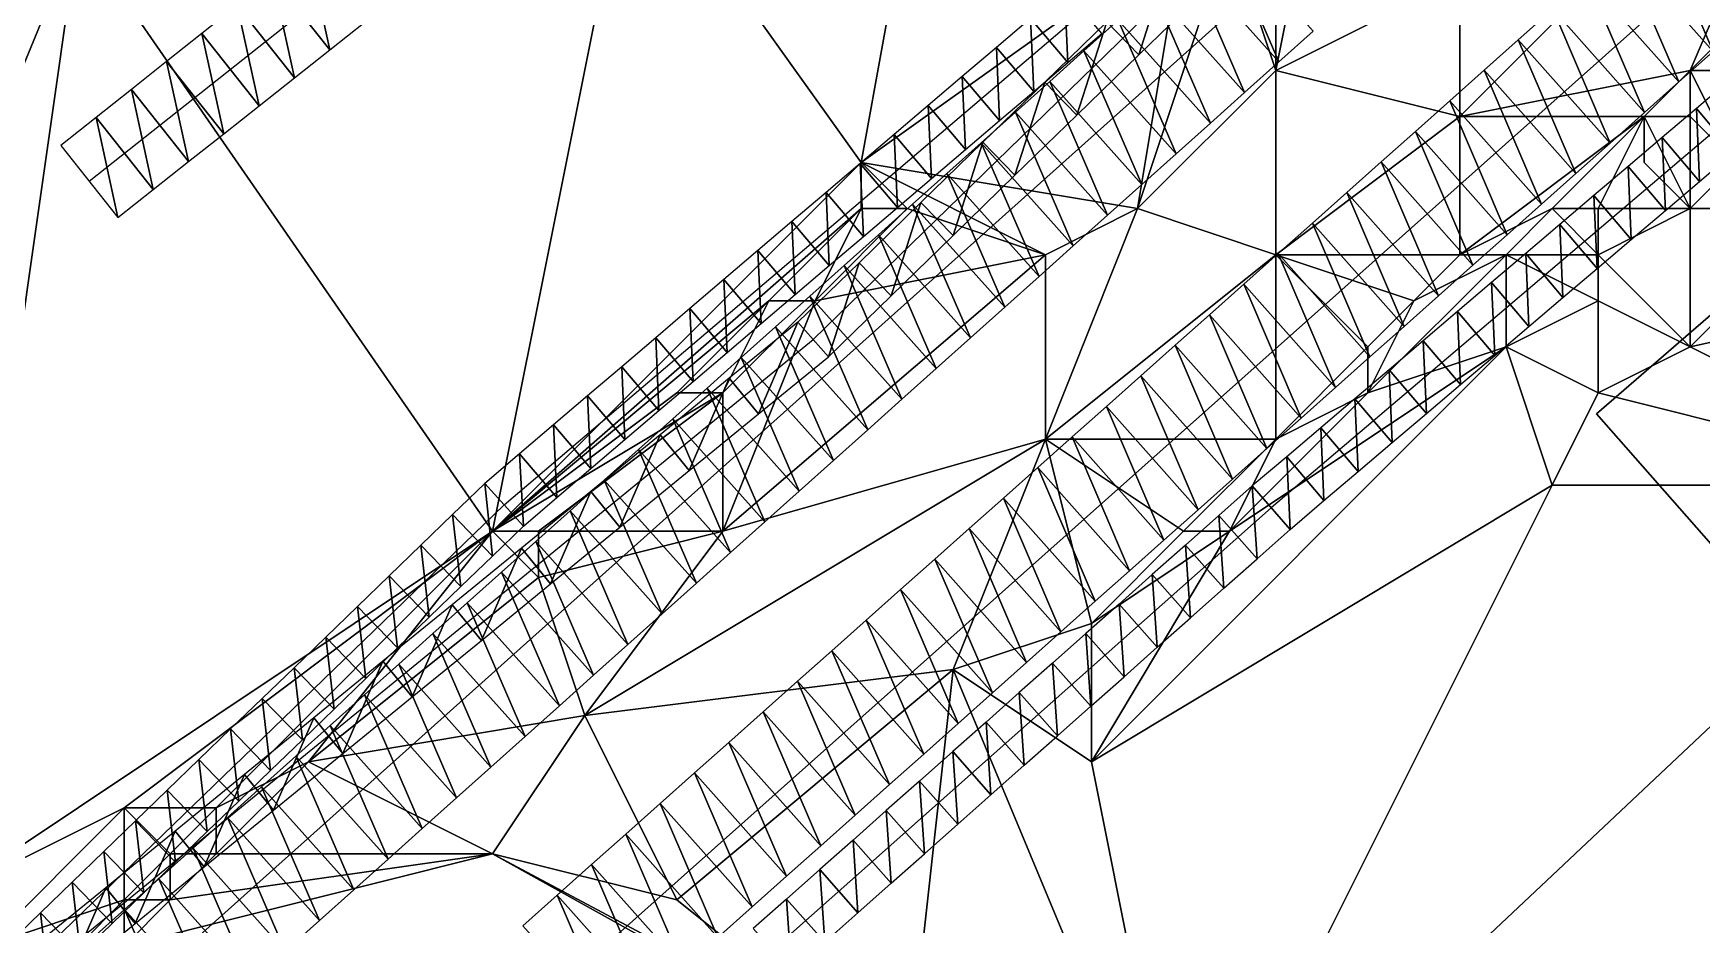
# Model space of a CAD drawing. Header units: metres. Extents: x -1103 to 901, y -902 to 905.
# Drawn here: x -989.9 to -917.5, y 708.9 to 747.6 of the extents above; entities that cross this region are included whole.
import ezdxf

# ---------------------------------------------------------------- set-up
doc = ezdxf.new("R2010")
doc.units = ezdxf.units.M
for name, color, linetype in [('OSM_BUILDING_FOOTPRINTS', 7, 'CONTINUOUS'), ('OSM_BUILDING_ROOFS', 1, 'CONTINUOUS'), ('OSM_BUILDING_WALLS', 8, 'CONTINUOUS'), ('OSM_PATH_AXES', 30, 'CONTINUOUS'), ('OSM_PATH_SURFACE', 30, 'CONTINUOUS'), ('OSM_ROAD_AXES', 2, 'CONTINUOUS'), ('OSM_ROAD_SURFACE', 9, 'CONTINUOUS'), ('OSM_TERRAIN', 3, 'CONTINUOUS'), ('OSM_WATER_SURFACE', 5, 'CONTINUOUS'), ('OSM_WATERWAYS', 5, 'CONTINUOUS')]:
    doc.layers.add(name, color=color, linetype=linetype)

msp = doc.modelspace()

# ---------------------------------------------------------------- linework, layer by layer
at = {"layer": 'OSM_BUILDING_FOOTPRINTS'}
msp.add_polyline3d([(-916.454, 724.71, 11.75), (-922.07, 731.091, 11.75), (-922.07, 731.091, 11.75), (-863.231, 782.03, 11.75)], dxfattribs=at)
at = {"layer": 'OSM_BUILDING_ROOFS'}
msp.add_3dface([(-863.231, 782.03, 20.15), (-922.07, 731.091, 20.15), (-916.454, 724.71, 20.15)], dxfattribs=at)
at = {"layer": 'OSM_BUILDING_WALLS'}
for points in [[(-863.231, 782.03, 11.75), (-922.07, 731.091, 11.75), (-922.07, 731.091, 20.15)], [(-863.231, 782.03, 11.75), (-922.07, 731.091, 20.15), (-863.231, 782.03, 20.15)], [(-922.07, 731.091, 11.75), (-916.454, 724.71, 11.75), (-916.454, 724.71, 20.15)], [(-922.07, 731.091, 11.75), (-916.454, 724.71, 20.15), (-922.07, 731.091, 20.15)]]:
    msp.add_3dface(points, dxfattribs=at)
at = {"layer": 'OSM_PATH_AXES'}
for points in [[(-1100, 614.436, 14.432), (-1087.268, 623.605, 14.308), (-1078.06, 633.139, 14.564), (-1067.957, 642.251, 14.862), (-1048.149, 660.012, 15.181), (-1040.809, 665.819, 15.149), (-1016.955, 682.474, 14.848), (-1002.165, 695.623, 14.017), (-995.633, 701.905, 13.614), (-969.502, 727.153, 13.249), (-939.922, 752.335, 10.603), (-928.647, 761.138, 10.91), (-915.759, 773.535, 11.003), (-914.134, 779.286, 10.928), (-896.636, 795.267, 11.317), (-876.474, 815.804, 12.38), (-862.911, 828.544, 13.579), (-847.425, 841.428, 15.193), (-839.455, 849.269, 16.005), (-824.367, 862.639, 16.441), (-797.882, 885.355, 14.191), (-795.682, 887.235, 13.984), (-783.048, 898.272, 13.138), (-780.912, 900, 13.035)], [(-743.723, 900, 12.989), (-770.169, 875.767, 14), (-799.959, 848.816, 15.237), (-811.135, 840.223, 15.725), (-815.313, 832.913, 15.655), (-819.458, 824.22, 15.058), (-825.228, 819.797, 14.907), (-831.396, 812.951, 14.445), (-845.766, 805.74, 13.499), (-848.54, 803.506, 13.339), (-863.043, 791.817, 13.148), (-891.727, 764.799, 12.959), (-936.196, 727.021, 12.645), (-966.517, 700.147, 13.969), (-1004.088, 667.677, 15.854), (-1037.669, 636.678, 14.518), (-1061.015, 615.323, 13.861), (-1079.253, 598.535, 13.844), (-1081.375, 596.964, 13.862), (-1100, 583.18, 13.331)]]:
    msp.add_polyline3d(points, dxfattribs=at)
at = {"layer": 'OSM_PATH_SURFACE'}
for points in [[(-945.028, 746.347, 11.177), (-945.169, 749.509, 11.096), (-946.648, 748.25, 11.222)], [(-945.028, 746.347, 11.177), (-943.549, 747.606, 11.044), (-945.169, 749.509, 11.096)], [(-946.507, 745.088, 11.31), (-946.648, 748.25, 11.222), (-948.127, 746.991, 11.348)], [(-946.507, 745.088, 11.31), (-945.028, 746.347, 11.177), (-946.648, 748.25, 11.222)], [(-947.986, 743.829, 11.443), (-948.127, 746.991, 11.348), (-949.606, 745.732, 11.474)], [(-947.986, 743.829, 11.443), (-946.507, 745.088, 11.31), (-948.127, 746.991, 11.348)], [(-949.465, 742.569, 11.576), (-949.606, 745.732, 11.474), (-951.085, 744.473, 11.6)], [(-949.465, 742.569, 11.576), (-947.986, 743.829, 11.443), (-949.606, 745.732, 11.474)], [(-916.254, 745.603, 12.596), (-917.736, 744.344, 12.446), (-916.117, 742.439, 12.612)], [(-950.944, 741.31, 11.696), (-951.085, 744.473, 11.6), (-952.564, 743.214, 11.725)], [(-950.944, 741.31, 11.696), (-949.465, 742.569, 11.576), (-951.085, 744.473, 11.6)], [(-917.736, 744.344, 12.446), (-919.218, 743.085, 12.212), (-917.6, 741.18, 12.624)], [(-917.736, 744.344, 12.446), (-917.6, 741.18, 12.624), (-916.117, 742.439, 12.612)], [(-952.423, 740.051, 11.627), (-952.564, 743.214, 11.725), (-954.043, 741.955, 11.852)], [(-952.423, 740.051, 11.627), (-950.944, 741.31, 11.696), (-952.564, 743.214, 11.725)], [(-919.218, 743.085, 12.212), (-920.7, 741.826, 12.279), (-919.082, 739.92, 12.595)], [(-919.218, 743.085, 12.212), (-919.082, 739.92, 12.595), (-917.6, 741.18, 12.624)], [(-953.902, 738.792, 11.814), (-954.043, 741.955, 11.852), (-955.522, 740.696, 11.994)], [(-953.902, 738.792, 11.814), (-952.423, 740.051, 11.627), (-954.043, 741.955, 11.852)], [(-920.7, 741.826, 12.279), (-922.183, 740.566, 12.321), (-920.564, 738.661, 12.579)], [(-920.7, 741.826, 12.279), (-920.564, 738.661, 12.579), (-919.082, 739.92, 12.595)], [(-955.381, 737.533, 11.995), (-955.522, 740.696, 11.994), (-957.001, 739.437, 12.136)], [(-955.381, 737.533, 11.995), (-953.902, 738.792, 11.814), (-955.522, 740.696, 11.994)], [(-922.183, 740.566, 12.321), (-923.665, 739.307, 12.153), (-922.046, 737.402, 12.578)], [(-922.183, 740.566, 12.321), (-922.046, 737.402, 12.578), (-920.564, 738.661, 12.579)], [(-956.86, 736.274, 12.219), (-957.001, 739.437, 12.136), (-958.48, 738.178, 12.278)], [(-956.86, 736.274, 12.219), (-955.381, 737.533, 11.995), (-957.001, 739.437, 12.136)], [(-923.665, 739.307, 12.153), (-925.147, 738.048, 12.503), (-923.529, 736.143, 12.621)], [(-923.665, 739.307, 12.153), (-923.529, 736.143, 12.621), (-922.046, 737.402, 12.578)], [(-958.339, 735.015, 12.424), (-958.48, 738.178, 12.278), (-959.959, 736.919, 12.421)], [(-958.339, 735.015, 12.424), (-956.86, 736.274, 12.219), (-958.48, 738.178, 12.278)], [(-925.147, 738.048, 12.503), (-926.63, 736.789, 12.54), (-925.011, 734.883, 12.599)], [(-925.147, 738.048, 12.503), (-925.011, 734.883, 12.599), (-923.529, 736.143, 12.621)], [(-959.818, 733.756, 12.582), (-959.959, 736.919, 12.421), (-961.438, 735.659, 12.563)], [(-959.818, 733.756, 12.582), (-958.339, 735.015, 12.424), (-959.959, 736.919, 12.421)], [(-926.63, 736.789, 12.54), (-928.112, 735.529, 12.577), (-926.493, 733.624, 12.593)], [(-926.63, 736.789, 12.54), (-926.493, 733.624, 12.593), (-925.011, 734.883, 12.599)], [(-961.297, 732.497, 12.73), (-961.438, 735.659, 12.563), (-962.917, 734.4, 12.705)], [(-961.297, 732.497, 12.73), (-959.818, 733.756, 12.582), (-961.438, 735.659, 12.563)], [(-928.112, 735.529, 12.577), (-929.594, 734.27, 12.615), (-927.976, 732.365, 12.616)], [(-928.112, 735.529, 12.577), (-927.976, 732.365, 12.616), (-926.493, 733.624, 12.593)], [(-962.776, 731.238, 12.827), (-962.917, 734.4, 12.705), (-964.396, 733.141, 12.847)], [(-962.776, 731.238, 12.827), (-961.297, 732.497, 12.73), (-962.917, 734.4, 12.705)], [(-929.594, 734.27, 12.615), (-931.077, 733.011, 12.628), (-929.458, 731.105, 12.639)], [(-929.594, 734.27, 12.615), (-929.458, 731.105, 12.639), (-927.976, 732.365, 12.616)], [(-964.255, 729.979, 12.891), (-964.396, 733.141, 12.847), (-965.875, 731.882, 12.989)], [(-964.255, 729.979, 12.891), (-962.776, 731.238, 12.827), (-964.396, 733.141, 12.847)], [(-931.077, 733.011, 12.628), (-932.559, 731.751, 12.618), (-930.94, 729.846, 12.662)], [(-931.077, 733.011, 12.628), (-930.94, 729.846, 12.662), (-929.458, 731.105, 12.639)], [(-965.734, 728.719, 12.955), (-965.875, 731.882, 12.989), (-967.354, 730.623, 13.131)], [(-965.734, 728.719, 12.955), (-964.255, 729.979, 12.891), (-965.875, 731.882, 12.989)], [(-932.559, 731.751, 12.618), (-934.041, 730.492, 12.587), (-932.423, 728.587, 12.685)], [(-932.559, 731.751, 12.618), (-932.423, 728.587, 12.685), (-930.94, 729.846, 12.662)], [(-967.213, 727.46, 13.048), (-967.354, 730.623, 13.131), (-968.833, 729.364, 13.274)], [(-967.213, 727.46, 13.048), (-965.734, 728.719, 12.955), (-967.354, 730.623, 13.131)], [(-934.041, 730.492, 12.587), (-935.523, 729.233, 12.555), (-933.905, 727.328, 12.707)], [(-934.041, 730.492, 12.587), (-933.905, 727.328, 12.707), (-932.423, 728.587, 12.685)], [(-968.662, 726.227, 13.161), (-968.833, 729.364, 13.274), (-970.341, 728.079, 13.379)], [(-968.662, 726.227, 13.161), (-967.213, 727.46, 13.048), (-968.833, 729.364, 13.274)], [(-935.523, 729.233, 12.555), (-937.016, 727.965, 12.523), (-935.377, 726.077, 12.73)], [(-935.523, 729.233, 12.555), (-935.377, 726.077, 12.73), (-933.905, 727.328, 12.707)], [(-970.009, 724.925, 13.383), (-970.341, 728.079, 13.379), (-971.746, 726.723, 13.436)], [(-970.009, 724.925, 13.383), (-968.662, 726.227, 13.161), (-970.341, 728.079, 13.379)], [(-937.016, 727.965, 12.523), (-938.469, 726.677, 12.525), (-936.811, 724.806, 12.753)], [(-937.016, 727.965, 12.523), (-936.811, 724.806, 12.753), (-935.377, 726.077, 12.73)], [(-971.384, 723.596, 13.469), (-971.746, 726.723, 13.436), (-973.121, 725.394, 13.478)], [(-971.384, 723.596, 13.469), (-970.009, 724.925, 13.383), (-971.746, 726.723, 13.436)], [(-938.469, 726.677, 12.525), (-939.913, 725.397, 12.566), (-938.255, 723.526, 12.776)], [(-938.469, 726.677, 12.525), (-938.255, 723.526, 12.776), (-936.811, 724.806, 12.753)], [(-972.759, 722.268, 13.554), (-973.121, 725.394, 13.478), (-974.496, 724.065, 13.519)], [(-972.759, 722.268, 13.554), (-971.384, 723.596, 13.469), (-973.121, 725.394, 13.478)], [(-939.913, 725.397, 12.566), (-941.357, 724.117, 12.651), (-939.699, 722.246, 12.798)], [(-939.913, 725.397, 12.566), (-939.699, 722.246, 12.798), (-938.255, 723.526, 12.776)], [(-974.134, 720.939, 13.618), (-974.496, 724.065, 13.519), (-975.872, 722.737, 13.561)], [(-974.134, 720.939, 13.618), (-972.759, 722.268, 13.554), (-974.496, 724.065, 13.519)], [(-941.357, 724.117, 12.651), (-942.801, 722.838, 12.736), (-941.143, 720.967, 12.818)], [(-941.357, 724.117, 12.651), (-941.143, 720.967, 12.818), (-939.699, 722.246, 12.798)], [(-975.51, 719.61, 13.621), (-975.872, 722.737, 13.561), (-977.247, 721.408, 13.603)], [(-975.51, 719.61, 13.621), (-974.134, 720.939, 13.618), (-975.872, 722.737, 13.561)], [(-942.801, 722.838, 12.736), (-944.245, 721.558, 12.75), (-942.586, 719.687, 12.826)], [(-942.801, 722.838, 12.736), (-942.586, 719.687, 12.826), (-941.143, 720.967, 12.818)], [(-944.245, 721.558, 12.75), (-945.689, 720.278, 12.735), (-944.03, 718.407, 12.833)], [(-944.245, 721.558, 12.75), (-944.03, 718.407, 12.833), (-942.586, 719.687, 12.826)], [(-976.885, 718.281, 13.623), (-977.247, 721.408, 13.603), (-978.622, 720.079, 13.609)], [(-976.885, 718.281, 13.623), (-975.51, 719.61, 13.621), (-977.247, 721.408, 13.603)], [(-978.26, 716.952, 13.626), (-978.622, 720.079, 13.609), (-979.998, 718.75, 13.568)], [(-978.26, 716.952, 13.626), (-976.885, 718.281, 13.623), (-978.622, 720.079, 13.609)], [(-945.689, 720.278, 12.735), (-947.132, 718.998, 12.72), (-945.474, 717.128, 12.819)], [(-945.689, 720.278, 12.735), (-945.474, 717.128, 12.819), (-944.03, 718.407, 12.833)], [(-979.636, 715.623, 13.629), (-979.998, 718.75, 13.568), (-981.373, 717.421, 13.536)], [(-979.636, 715.623, 13.629), (-978.26, 716.952, 13.626), (-979.998, 718.75, 13.568)], [(-947.132, 718.998, 12.72), (-948.576, 717.719, 12.739), (-946.918, 715.848, 12.858)], [(-947.132, 718.998, 12.72), (-946.918, 715.848, 12.858), (-945.474, 717.128, 12.819)], [(-981.011, 714.294, 13.642), (-981.373, 717.421, 13.536), (-982.748, 716.092, 13.55)], [(-981.011, 714.294, 13.642), (-979.636, 715.623, 13.629), (-981.373, 717.421, 13.536)], [(-948.576, 717.719, 12.739), (-950.02, 716.439, 12.815), (-948.362, 714.568, 12.915)], [(-948.576, 717.719, 12.739), (-948.362, 714.568, 12.915), (-946.918, 715.848, 12.858)], [(-950.02, 716.439, 12.815), (-951.464, 715.159, 12.934), (-949.806, 713.288, 13.001)], [(-950.02, 716.439, 12.815), (-949.806, 713.288, 13.001), (-948.362, 714.568, 12.915)], [(-982.386, 712.966, 13.656), (-982.748, 716.092, 13.55), (-984.123, 714.764, 13.564)], [(-982.386, 712.966, 13.656), (-981.011, 714.294, 13.642), (-982.748, 716.092, 13.55)], [(-951.464, 715.159, 12.934), (-952.908, 713.88, 13.065), (-951.249, 712.009, 13.1)], [(-951.464, 715.159, 12.934), (-951.249, 712.009, 13.1), (-949.806, 713.288, 13.001)], [(-983.762, 711.637, 13.629), (-984.123, 714.764, 13.564), (-985.499, 713.435, 13.561)], [(-983.762, 711.637, 13.629), (-982.386, 712.966, 13.656), (-984.123, 714.764, 13.564)], [(-952.908, 713.88, 13.065), (-954.351, 712.6, 13.196), (-952.693, 710.729, 13.231)], [(-952.908, 713.88, 13.065), (-952.693, 710.729, 13.231), (-951.249, 712.009, 13.1)], [(-985.137, 710.308, 13.596), (-985.499, 713.435, 13.561), (-986.874, 712.106, 13.538)], [(-985.137, 710.308, 13.596), (-983.762, 711.637, 13.629), (-985.499, 713.435, 13.561)], [(-986.512, 708.979, 13.566), (-986.874, 712.106, 13.538), (-988.249, 710.777, 13.518)], [(-986.512, 708.979, 13.566), (-985.137, 710.308, 13.596), (-986.874, 712.106, 13.538)], [(-954.351, 712.6, 13.196), (-955.795, 711.32, 13.328), (-954.137, 709.449, 13.362)], [(-954.351, 712.6, 13.196), (-954.137, 709.449, 13.362), (-952.693, 710.729, 13.231)], [(-955.795, 711.32, 13.328), (-957.239, 710.04, 13.459), (-955.581, 708.17, 13.494)], [(-955.795, 711.32, 13.328), (-955.581, 708.17, 13.494), (-954.137, 709.449, 13.362)], [(-987.888, 707.65, 13.524), (-988.249, 710.777, 13.518), (-989.625, 709.448, 13.498)], [(-987.888, 707.65, 13.524), (-986.512, 708.979, 13.566), (-988.249, 710.777, 13.518)], [(-957.239, 710.04, 13.459), (-958.683, 708.761, 13.59), (-957.025, 706.89, 13.625)], [(-957.239, 710.04, 13.459), (-957.025, 706.89, 13.625), (-955.581, 708.17, 13.494)], [(-989.263, 706.321, 13.544), (-989.625, 709.448, 13.498), (-991, 708.119, 13.475)], [(-989.263, 706.321, 13.544), (-987.888, 707.65, 13.524), (-989.625, 709.448, 13.498)]]:
    msp.add_3dface(points, dxfattribs=at)
at = {"layer": 'OSM_ROAD_AXES'}
for points in [[(-1100, 603.586, 14.265), (-1036.045, 660.787, 15.769), (-925.961, 759.247, 11.192), (-846.872, 830.037, 13.274)], [(-838.526, 820.648, 14.021), (-1030.772, 649.639, 15.739), (-1086.018, 600.835, 14.046), (-1100, 588.483, 13.639)], [(-955.243, 791.539, 12.291), (-960.704, 782.647, 12.624), (-960.704, 775.581, 12.505), (-958.802, 769.918, 12.354), (-958.327, 765.683, 12.3), (-961.886, 761.912, 12.527), (-967.579, 756.968, 12.928), (-987.509, 741.176, 13.963)]]:
    msp.add_polyline3d(points, dxfattribs=at)
at = {"layer": 'OSM_ROAD_SURFACE'}
for points in [[(-919.505, 752.63, 12.155), (-920.995, 751.305, 12.082), (-917.007, 746.822, 12.098)], [(-919.505, 752.63, 12.155), (-917.007, 746.822, 12.098), (-915.517, 748.147, 12.225)], [(-935.862, 746.367, 10.977), (-938.374, 752.169, 10.861), (-939.862, 750.839, 10.749)], [(-935.862, 746.367, 10.977), (-934.374, 747.697, 11.009), (-938.374, 752.169, 10.861)], [(-978.019, 751.247, 13.602), (-979.553, 750.032, 13.682), (-977.068, 746.897, 13.578)], [(-978.019, 751.247, 13.602), (-977.068, 746.897, 13.578), (-975.535, 748.112, 13.499)], [(-920.995, 751.305, 12.082), (-922.485, 749.979, 12.009), (-918.497, 745.496, 11.975)], [(-920.995, 751.305, 12.082), (-918.497, 745.496, 11.975), (-917.007, 746.822, 12.098)], [(-937.35, 745.036, 11.03), (-939.862, 750.839, 10.749), (-941.35, 749.508, 10.815)], [(-937.35, 745.036, 11.03), (-935.862, 746.367, 10.977), (-939.862, 750.839, 10.749)], [(-979.553, 750.032, 13.682), (-981.086, 748.817, 13.762), (-978.601, 745.682, 13.658)], [(-979.553, 750.032, 13.682), (-978.601, 745.682, 13.658), (-977.068, 746.897, 13.578)], [(-922.485, 749.979, 12.009), (-923.975, 748.653, 11.936), (-919.988, 744.17, 11.925)], [(-922.485, 749.979, 12.009), (-919.988, 744.17, 11.925), (-918.497, 745.496, 11.975)], [(-938.837, 743.706, 11.094), (-941.35, 749.508, 10.815), (-942.837, 748.178, 10.952)], [(-938.837, 743.706, 11.094), (-937.35, 745.036, 11.03), (-941.35, 749.508, 10.815)], [(-981.086, 748.817, 13.762), (-982.619, 747.602, 13.841), (-980.134, 744.467, 13.738)], [(-981.086, 748.817, 13.762), (-980.134, 744.467, 13.738), (-978.601, 745.682, 13.658)], [(-923.975, 748.653, 11.936), (-925.466, 747.328, 11.863), (-921.478, 742.845, 11.923)], [(-923.975, 748.653, 11.936), (-921.478, 742.845, 11.923), (-919.988, 744.17, 11.925)], [(-982.619, 747.602, 13.841), (-984.152, 746.388, 13.92), (-981.667, 743.252, 13.817)], [(-982.619, 747.602, 13.841), (-981.667, 743.252, 13.817), (-980.134, 744.467, 13.738)], [(-940.325, 742.375, 11.158), (-942.837, 748.178, 10.952), (-944.325, 746.847, 11.088)], [(-940.325, 742.375, 11.158), (-938.837, 743.706, 11.094), (-942.837, 748.178, 10.952)], [(-941.813, 741.044, 11.192), (-944.325, 746.847, 11.088), (-945.813, 745.517, 11.224)], [(-941.813, 741.044, 11.192), (-940.325, 742.375, 11.158), (-944.325, 746.847, 11.088)], [(-925.466, 747.328, 11.863), (-926.956, 746.002, 11.79), (-922.968, 741.519, 11.926)], [(-925.466, 747.328, 11.863), (-922.968, 741.519, 11.926), (-921.478, 742.845, 11.923)], [(-984.152, 746.388, 13.92), (-985.685, 745.173, 13.968), (-983.201, 742.038, 13.869)], [(-984.152, 746.388, 13.92), (-983.201, 742.038, 13.869), (-981.667, 743.252, 13.817)], [(-943.3, 739.714, 11.291), (-945.813, 745.517, 11.224), (-947.3, 744.186, 11.36)], [(-943.3, 739.714, 11.291), (-941.813, 741.044, 11.192), (-945.813, 745.517, 11.224)], [(-926.956, 746.002, 11.79), (-928.446, 744.676, 11.75), (-924.458, 740.193, 11.928)], [(-926.956, 746.002, 11.79), (-924.458, 740.193, 11.928), (-922.968, 741.519, 11.926)], [(-985.685, 745.173, 13.968), (-987.218, 743.958, 14.016), (-984.734, 740.823, 13.916)], [(-985.685, 745.173, 13.968), (-984.734, 740.823, 13.916), (-983.201, 742.038, 13.869)], [(-928.446, 744.676, 11.75), (-929.937, 743.351, 11.814), (-925.949, 738.868, 12.018)], [(-928.446, 744.676, 11.75), (-925.949, 738.868, 12.018), (-924.458, 740.193, 11.928)], [(-987.218, 743.958, 14.016), (-988.751, 742.743, 14.063), (-986.267, 739.608, 13.964)], [(-987.218, 743.958, 14.016), (-986.267, 739.608, 13.964), (-984.734, 740.823, 13.916)], [(-944.788, 738.383, 11.352), (-947.3, 744.186, 11.36), (-948.788, 742.856, 11.497)], [(-944.788, 738.383, 11.352), (-943.3, 739.714, 11.291), (-947.3, 744.186, 11.36)], [(-929.937, 743.351, 11.814), (-931.427, 742.025, 11.893), (-927.439, 737.542, 12.23)], [(-929.937, 743.351, 11.814), (-927.439, 737.542, 12.23), (-925.949, 738.868, 12.018)], [(-946.275, 737.053, 11.469), (-948.788, 742.856, 11.497), (-950.275, 741.525, 11.633)], [(-946.275, 737.053, 11.469), (-944.788, 738.383, 11.352), (-948.788, 742.856, 11.497)], [(-931.427, 742.025, 11.893), (-932.917, 740.699, 11.972), (-928.929, 736.216, 12.224)], [(-931.427, 742.025, 11.893), (-928.929, 736.216, 12.224), (-927.439, 737.542, 12.23)], [(-947.763, 735.722, 11.604), (-950.275, 741.525, 11.633), (-951.763, 740.194, 11.545)], [(-947.763, 735.722, 11.604), (-946.275, 737.053, 11.469), (-950.275, 741.525, 11.633)], [(-932.917, 740.699, 11.972), (-934.407, 739.374, 12.051), (-930.42, 734.891, 12.217)], [(-932.917, 740.699, 11.972), (-930.42, 734.891, 12.217), (-928.929, 736.216, 12.224)], [(-949.251, 734.392, 11.74), (-951.763, 740.194, 11.545), (-953.251, 738.864, 11.626)], [(-949.251, 734.392, 11.74), (-947.763, 735.722, 11.604), (-951.763, 740.194, 11.545)], [(-950.738, 733.061, 11.875), (-953.251, 738.864, 11.626), (-954.738, 737.533, 11.789)], [(-950.738, 733.061, 11.875), (-949.251, 734.392, 11.74), (-953.251, 738.864, 11.626)], [(-934.407, 739.374, 12.051), (-935.898, 738.048, 12.126), (-931.91, 733.565, 12.255)], [(-934.407, 739.374, 12.051), (-931.91, 733.565, 12.255), (-930.42, 734.891, 12.217)], [(-952.226, 731.731, 12.01), (-954.738, 737.533, 11.789), (-956.226, 736.203, 11.971)], [(-952.226, 731.731, 12.01), (-950.738, 733.061, 11.875), (-954.738, 737.533, 11.789)], [(-935.898, 738.048, 12.126), (-937.388, 736.722, 12.155), (-933.4, 732.239, 12.265)], [(-935.898, 738.048, 12.126), (-933.4, 732.239, 12.265), (-931.91, 733.565, 12.255)], [(-937.388, 736.722, 12.155), (-938.878, 735.397, 12.183), (-934.89, 730.914, 12.273)], [(-937.388, 736.722, 12.155), (-934.89, 730.914, 12.273), (-933.4, 732.239, 12.265)], [(-953.714, 730.4, 12.145), (-956.226, 736.203, 11.971), (-957.713, 734.872, 12.162)], [(-953.714, 730.4, 12.145), (-952.226, 731.731, 12.01), (-956.226, 736.203, 11.971)], [(-938.878, 735.397, 12.183), (-940.369, 734.071, 12.21), (-936.381, 729.588, 12.276)], [(-938.878, 735.397, 12.183), (-936.381, 729.588, 12.276), (-934.89, 730.914, 12.273)], [(-955.201, 729.07, 12.28), (-957.713, 734.872, 12.162), (-959.201, 733.542, 12.349)], [(-955.201, 729.07, 12.28), (-953.714, 730.4, 12.145), (-957.713, 734.872, 12.162)], [(-940.369, 734.071, 12.21), (-941.859, 732.745, 12.238), (-937.871, 728.262, 12.303)], [(-940.369, 734.071, 12.21), (-937.871, 728.262, 12.303), (-936.381, 729.588, 12.276)], [(-956.689, 727.739, 12.416), (-959.201, 733.542, 12.349), (-960.689, 732.211, 12.488)], [(-956.689, 727.739, 12.416), (-955.201, 729.07, 12.28), (-959.201, 733.542, 12.349)], [(-941.859, 732.745, 12.238), (-943.349, 731.42, 12.266), (-939.361, 726.937, 12.336)], [(-941.859, 732.745, 12.238), (-939.361, 726.937, 12.336), (-937.871, 728.262, 12.303)], [(-958.176, 726.408, 12.551), (-960.689, 732.211, 12.488), (-962.176, 730.881, 12.551)], [(-958.176, 726.408, 12.551), (-956.689, 727.739, 12.416), (-960.689, 732.211, 12.488)], [(-959.664, 725.078, 12.687), (-962.176, 730.881, 12.551), (-963.664, 729.55, 12.633)], [(-959.664, 725.078, 12.687), (-958.176, 726.408, 12.551), (-962.176, 730.881, 12.551)], [(-943.349, 731.42, 12.266), (-944.839, 730.094, 12.293), (-940.852, 725.611, 12.407)], [(-943.349, 731.42, 12.266), (-940.852, 725.611, 12.407), (-939.361, 726.937, 12.336)], [(-961.152, 723.747, 12.824), (-963.664, 729.55, 12.633), (-965.152, 728.22, 12.74)], [(-961.152, 723.747, 12.824), (-959.664, 725.078, 12.687), (-963.664, 729.55, 12.633)], [(-944.839, 730.094, 12.293), (-946.33, 728.769, 12.339), (-942.342, 724.286, 12.531)], [(-944.839, 730.094, 12.293), (-942.342, 724.286, 12.531), (-940.852, 725.611, 12.407)], [(-946.33, 728.769, 12.339), (-947.82, 727.443, 12.412), (-943.832, 722.96, 12.654)], [(-946.33, 728.769, 12.339), (-943.832, 722.96, 12.654), (-942.342, 724.286, 12.531)], [(-962.639, 722.417, 12.96), (-965.152, 728.22, 12.74), (-966.639, 726.889, 12.87)], [(-962.639, 722.417, 12.96), (-961.152, 723.747, 12.824), (-965.152, 728.22, 12.74)], [(-947.82, 727.443, 12.412), (-949.31, 726.117, 12.499), (-945.322, 721.634, 12.682)], [(-947.82, 727.443, 12.412), (-945.322, 721.634, 12.682), (-943.832, 722.96, 12.654)], [(-964.127, 721.086, 13.134), (-966.639, 726.889, 12.87), (-968.127, 725.558, 13.067)], [(-964.127, 721.086, 13.134), (-962.639, 722.417, 12.96), (-966.639, 726.889, 12.87)], [(-949.31, 726.117, 12.499), (-950.8, 724.792, 12.586), (-946.813, 720.309, 12.668)], [(-949.31, 726.117, 12.499), (-946.813, 720.309, 12.668), (-945.322, 721.634, 12.682)], [(-965.614, 719.756, 13.312), (-968.127, 725.558, 13.067), (-969.614, 724.228, 13.338)], [(-965.614, 719.756, 13.312), (-964.127, 721.086, 13.134), (-968.127, 725.558, 13.067)], [(-950.8, 724.792, 12.586), (-952.291, 723.466, 12.674), (-948.303, 718.983, 12.653)], [(-950.8, 724.792, 12.586), (-948.303, 718.983, 12.653), (-946.813, 720.309, 12.668)], [(-967.102, 718.425, 13.45), (-969.614, 724.228, 13.338), (-971.102, 722.897, 13.43)], [(-967.102, 718.425, 13.45), (-965.614, 719.756, 13.312), (-969.614, 724.228, 13.338)], [(-968.59, 717.095, 13.56), (-971.102, 722.897, 13.43), (-972.59, 721.567, 13.522)], [(-968.59, 717.095, 13.56), (-967.102, 718.425, 13.45), (-971.102, 722.897, 13.43)], [(-952.291, 723.466, 12.674), (-953.781, 722.14, 12.761), (-949.793, 717.657, 12.711)], [(-952.291, 723.466, 12.674), (-949.793, 717.657, 12.711), (-948.303, 718.983, 12.653)], [(-953.781, 722.14, 12.761), (-955.271, 720.815, 12.848), (-951.284, 716.332, 12.831)], [(-953.781, 722.14, 12.761), (-951.284, 716.332, 12.831), (-949.793, 717.657, 12.711)], [(-970.077, 715.764, 13.688), (-972.59, 721.567, 13.522), (-974.077, 720.236, 13.614)], [(-970.077, 715.764, 13.688), (-968.59, 717.095, 13.56), (-972.59, 721.567, 13.522)], [(-955.271, 720.815, 12.848), (-956.762, 719.489, 12.936), (-952.774, 715.006, 12.967)], [(-955.271, 720.815, 12.848), (-952.774, 715.006, 12.967), (-951.284, 716.332, 12.831)], [(-971.565, 714.434, 13.815), (-974.077, 720.236, 13.614), (-975.565, 718.906, 13.706)], [(-971.565, 714.434, 13.815), (-970.077, 715.764, 13.688), (-974.077, 720.236, 13.614)], [(-956.762, 719.489, 12.936), (-958.252, 718.163, 13.057), (-954.264, 713.68, 13.103)], [(-956.762, 719.489, 12.936), (-954.264, 713.68, 13.103), (-952.774, 715.006, 12.967)], [(-973.053, 713.103, 13.927), (-975.565, 718.906, 13.706), (-977.052, 717.575, 13.714)], [(-973.053, 713.103, 13.927), (-971.565, 714.434, 13.815), (-975.565, 718.906, 13.706)], [(-958.252, 718.163, 13.057), (-959.742, 716.838, 13.192), (-955.754, 712.355, 13.238)], [(-958.252, 718.163, 13.057), (-955.754, 712.355, 13.238), (-954.264, 713.68, 13.103)], [(-974.54, 711.772, 13.97), (-977.052, 717.575, 13.714), (-978.54, 716.245, 13.694)], [(-974.54, 711.772, 13.97), (-973.053, 713.103, 13.927), (-977.052, 717.575, 13.714)], [(-959.742, 716.838, 13.192), (-961.232, 715.512, 13.327), (-957.245, 711.029, 13.374)], [(-959.742, 716.838, 13.192), (-957.245, 711.029, 13.374), (-955.754, 712.355, 13.238)], [(-976.028, 710.442, 13.99), (-978.54, 716.245, 13.694), (-980.028, 714.914, 13.677)], [(-976.028, 710.442, 13.99), (-974.54, 711.772, 13.97), (-978.54, 716.245, 13.694)], [(-977.515, 709.111, 14.009), (-980.028, 714.914, 13.677), (-981.515, 713.584, 13.686)], [(-977.515, 709.111, 14.009), (-976.028, 710.442, 13.99), (-980.028, 714.914, 13.677)], [(-961.232, 715.512, 13.327), (-962.723, 714.186, 13.462), (-958.735, 709.703, 13.51)], [(-961.232, 715.512, 13.327), (-958.735, 709.703, 13.51), (-957.245, 711.029, 13.374)], [(-962.723, 714.186, 13.462), (-964.213, 712.861, 13.601), (-960.225, 708.378, 13.65)], [(-962.723, 714.186, 13.462), (-960.225, 708.378, 13.65), (-958.735, 709.703, 13.51)], [(-979.003, 707.781, 14.028), (-981.515, 713.584, 13.686), (-983.003, 712.253, 13.639)], [(-979.003, 707.781, 14.028), (-977.515, 709.111, 14.009), (-981.515, 713.584, 13.686)], [(-964.213, 712.861, 13.601), (-965.703, 711.535, 13.745), (-961.715, 707.052, 13.945)], [(-964.213, 712.861, 13.601), (-961.715, 707.052, 13.945), (-960.225, 708.378, 13.65)], [(-980.491, 706.45, 14.046), (-983.003, 712.253, 13.639), (-984.491, 710.922, 13.589)], [(-980.491, 706.45, 14.046), (-979.003, 707.781, 14.028), (-983.003, 712.253, 13.639)], [(-965.703, 711.535, 13.745), (-967.194, 710.209, 13.946), (-963.206, 705.726, 13.964)], [(-965.703, 711.535, 13.745), (-963.206, 705.726, 13.964), (-961.715, 707.052, 13.945)], [(-981.978, 705.12, 14.059), (-984.491, 710.922, 13.589), (-985.978, 709.592, 13.521)], [(-981.978, 705.12, 14.059), (-980.491, 706.45, 14.046), (-984.491, 710.922, 13.589)], [(-967.194, 710.209, 13.946), (-968.684, 708.884, 13.965), (-964.696, 704.401, 13.983)], [(-967.194, 710.209, 13.946), (-964.696, 704.401, 13.983), (-963.206, 705.726, 13.964)], [(-983.466, 703.789, 14.073), (-985.978, 709.592, 13.521), (-987.466, 708.261, 13.432)], [(-983.466, 703.789, 14.073), (-981.978, 705.12, 14.059), (-985.978, 709.592, 13.521)]]:
    msp.add_3dface(points, dxfattribs=at)
at = {"layer": 'OSM_TERRAIN'}
for points in [[(-964, 756, 12.856), (-954, 742, 11.768), (-950, 764, 11.302)], [(-954, 742, 11.768), (-940, 752, 10.589), (-950, 764, 11.302)], [(-918, 746, 11.94), (-912, 760, 12.39), (-928, 744, 11.816)], [(-928, 744, 11.816), (-912, 760, 12.39), (-928, 750, 11.106)], [(-918, 746, 11.94), (-916, 748, 12.065), (-912, 760, 12.39)], [(-1002, 718, 14), (-988, 752, 14.028), (-1006, 756, 13.888)], [(-970, 726, 13.292), (-964, 756, 12.856), (-988, 752, 14.028)], [(-970, 726, 13.292), (-954, 742, 11.768), (-964, 756, 12.856)], [(-936, 746, 10.925), (-934, 756, 10.942), (-936, 754, 10.902)], [(-936, 746, 10.925), (-928, 750, 11.106), (-934, 756, 10.942)], [(-938, 752, 10.904), (-936, 746, 10.925), (-936, 754, 10.902)], [(-994, 710, 14.051), (-988, 752, 14.028), (-1002, 718, 14)], [(-970, 726, 13.292), (-988, 752, 14.028), (-994, 710, 14.051)], [(-954, 742, 11.768), (-942, 740, 11.193), (-940, 752, 10.589)], [(-940, 752, 10.589), (-942, 740, 11.193), (-938, 752, 10.904)], [(-942, 740, 11.193), (-936, 746, 10.925), (-938, 752, 10.904)], [(-936, 746, 10.925), (-928, 744, 11.816), (-928, 750, 11.106)], [(-918, 746, 11.94), (-916, 746, 12.603), (-916, 748, 12.065)], [(-942, 740, 11.193), (-936, 738, 12.079), (-936, 746, 10.925)], [(-936, 738, 12.079), (-928, 744, 11.816), (-936, 746, 10.925)], [(-920, 744, 11.87), (-918, 746, 11.94), (-928, 744, 11.816)], [(-920, 744, 11.87), (-918, 744, 12.548), (-918, 746, 11.94)], [(-918, 744, 12.548), (-916, 742, 12.567), (-918, 746, 11.94)], [(-916, 742, 12.567), (-916, 746, 12.603), (-918, 746, 11.94)], [(-936, 738, 12.079), (-928, 738, 11.892), (-928, 744, 11.816)], [(-928, 738, 11.892), (-924, 740, 11.872), (-920, 744, 11.87)], [(-928, 738, 11.892), (-920, 744, 11.87), (-928, 744, 11.816)], [(-924, 740, 11.872), (-922, 740, 12.463), (-920, 744, 11.87)], [(-922, 740, 12.463), (-918, 740, 12.535), (-920, 744, 11.87)], [(-918, 740, 12.535), (-920, 742, 12.49), (-920, 744, 11.87)], [(-920, 742, 12.49), (-918, 740, 12.535), (-920, 744, 11.87)], [(-918, 740, 12.535), (-918, 744, 12.548), (-920, 744, 11.87)], [(-918, 740, 12.535), (-916, 742, 12.567), (-918, 744, 12.548)], [(-954, 740, 11.963), (-954, 742, 11.768), (-970, 726, 13.292)], [(-954, 740, 11.963), (-952, 740, 11.442), (-954, 742, 11.768)], [(-952, 740, 11.442), (-946, 738, 11.312), (-954, 742, 11.768)], [(-946, 738, 11.312), (-942, 740, 11.193), (-954, 742, 11.768)], [(-918, 740, 12.535), (-912, 740, 13.861), (-916, 742, 12.567)], [(-958, 736, 12.45), (-954, 740, 11.963), (-970, 726, 13.292)], [(-958, 736, 12.45), (-956, 736, 11.808), (-954, 740, 11.963)], [(-956, 736, 11.808), (-946, 738, 11.312), (-952, 740, 11.442)], [(-956, 736, 11.808), (-952, 740, 11.442), (-954, 740, 11.963)], [(-946, 730, 12.249), (-942, 740, 11.193), (-946, 738, 11.312)], [(-946, 730, 12.249), (-936, 738, 12.079), (-942, 740, 11.193)], [(-926, 738, 12.431), (-924, 740, 11.872), (-928, 738, 11.892)], [(-926, 738, 12.431), (-922, 738, 12.46), (-924, 740, 11.872)], [(-922, 738, 12.46), (-922, 740, 12.463), (-924, 740, 11.872)], [(-918, 734, 13.886), (-918, 740, 12.535), (-922, 738, 12.46)], [(-922, 738, 12.46), (-918, 740, 12.535), (-922, 740, 12.463)], [(-918, 734, 13.886), (-912, 740, 13.861), (-918, 740, 12.535)], [(-918, 734, 13.886), (-900, 738, 13.92), (-912, 740, 13.861)], [(-960, 726, 12.523), (-946, 738, 11.312), (-956, 736, 11.808)], [(-960, 726, 12.523), (-946, 730, 12.249), (-946, 738, 11.312)], [(-946, 730, 12.249), (-936, 730, 12.21), (-936, 738, 12.079)], [(-936, 730, 12.21), (-932, 734, 12.072), (-936, 738, 12.079)], [(-932, 734, 12.072), (-930, 736, 11.951), (-936, 738, 12.079)], [(-930, 736, 11.951), (-928, 738, 11.892), (-936, 738, 12.079)], [(-932, 732, 12.6), (-926, 734, 12.506), (-926, 738, 12.431)], [(-932, 732, 12.6), (-926, 738, 12.431), (-930, 736, 11.951)], [(-930, 736, 11.951), (-926, 738, 12.431), (-928, 738, 11.892)], [(-926, 734, 12.506), (-922, 736, 12.59), (-926, 738, 12.431)], [(-922, 736, 12.59), (-922, 738, 12.46), (-926, 738, 12.431)], [(-922, 736, 12.59), (-918, 734, 13.886), (-922, 738, 12.46)], [(-918, 734, 13.886), (-906, 728, 13.992), (-900, 738, 13.92)], [(-970, 726, 13.292), (-962, 732, 12.74), (-958, 736, 12.45)], [(-962, 732, 12.74), (-960, 732, 12.22), (-958, 736, 12.45)], [(-960, 732, 12.22), (-956, 736, 11.808), (-958, 736, 12.45)], [(-960, 732, 12.22), (-960, 726, 12.523), (-956, 736, 11.808)], [(-932, 734, 12.072), (-932, 732, 12.6), (-930, 736, 11.951)], [(-926, 734, 12.506), (-922, 732, 13.755), (-922, 736, 12.59)], [(-922, 732, 13.755), (-918, 734, 13.886), (-922, 736, 12.59)], [(-944, 716, 12.813), (-924, 728, 13.316), (-926, 734, 12.506)], [(-944, 716, 12.813), (-926, 734, 12.506), (-938, 726, 12.667)], [(-938, 726, 12.667), (-926, 734, 12.506), (-932, 732, 12.6)], [(-936, 730, 12.21), (-932, 732, 12.6), (-932, 734, 12.072)], [(-924, 728, 13.316), (-922, 732, 13.755), (-926, 734, 12.506)], [(-906, 728, 13.992), (-918, 734, 13.886), (-922, 732, 13.755)], [(-968, 726, 12.935), (-960, 732, 12.22), (-970, 726, 13.292)], [(-970, 726, 13.292), (-960, 732, 12.22), (-962, 732, 12.74)], [(-968, 726, 12.935), (-960, 726, 12.523), (-960, 732, 12.22)], [(-938, 726, 12.667), (-932, 732, 12.6), (-936, 730, 12.21)], [(-924, 728, 13.316), (-906, 728, 13.992), (-922, 732, 13.755)], [(-950, 720, 12.524), (-946, 730, 12.249), (-966, 718, 13.385)], [(-966, 718, 13.385), (-946, 730, 12.249), (-960, 726, 12.523)], [(-950, 720, 12.524), (-944, 722, 12.667), (-946, 730, 12.249)], [(-944, 722, 12.667), (-940, 726, 12.308), (-946, 730, 12.249)], [(-940, 726, 12.308), (-936, 730, 12.21), (-946, 730, 12.249)], [(-940, 726, 12.308), (-938, 726, 12.667), (-936, 730, 12.21)], [(-940, 696, 13.878), (-924, 728, 13.316), (-944, 716, 12.813)], [(-908, 704, 13.625), (-906, 728, 13.992), (-940, 696, 13.878)], [(-940, 696, 13.878), (-906, 728, 13.992), (-924, 728, 13.316)], [(-994, 710, 14.051), (-986, 714, 13.524), (-970, 726, 13.292)], [(-986, 714, 13.524), (-982, 714, 13.408), (-970, 726, 13.292)], [(-982, 714, 13.408), (-978, 716, 13.813), (-970, 726, 13.292)], [(-978, 716, 13.813), (-968, 724, 13.203), (-970, 726, 13.292)], [(-968, 724, 13.203), (-968, 726, 12.935), (-970, 726, 13.292)], [(-966, 718, 13.385), (-960, 726, 12.523), (-968, 724, 13.203)], [(-968, 724, 13.203), (-960, 726, 12.523), (-968, 726, 12.935)], [(-944, 722, 12.667), (-938, 726, 12.667), (-940, 726, 12.308)], [(-944, 722, 12.667), (-944, 716, 12.813), (-938, 726, 12.667)], [(-966, 718, 13.385), (-968, 724, 13.203), (-978, 716, 13.813)], [(-950, 720, 12.524), (-944, 716, 12.813), (-944, 722, 12.667)], [(-962, 710, 13.58), (-950, 720, 12.524), (-966, 718, 13.385)], [(-952, 702, 13.607), (-950, 720, 12.524), (-962, 710, 13.58)], [(-952, 702, 13.607), (-940, 696, 13.878), (-950, 720, 12.524)], [(-940, 696, 13.878), (-944, 716, 12.813), (-950, 720, 12.524)], [(-970, 712, 13.896), (-966, 718, 13.385), (-978, 716, 13.813)], [(-970, 712, 13.896), (-962, 710, 13.58), (-966, 718, 13.385)], [(-970, 712, 13.896), (-978, 716, 13.813), (-982, 712, 13.951)], [(-982, 712, 13.951), (-978, 716, 13.813), (-982, 714, 13.408)], [(-992, 708, 13.426), (-986, 714, 13.524), (-994, 710, 14.051)], [(-992, 708, 13.426), (-986, 710, 13.324), (-986, 714, 13.524)], [(-986, 710, 13.324), (-984, 712, 13.366), (-986, 714, 13.524)], [(-984, 712, 13.366), (-982, 714, 13.408), (-986, 714, 13.524)], [(-984, 712, 13.366), (-982, 712, 13.951), (-982, 714, 13.408)], [(-940, 696, 13.878), (-970, 712, 13.896), (-986, 708, 14.012)], [(-986, 708, 14.012), (-970, 712, 13.896), (-984, 710, 13.993)], [(-986, 710, 13.324), (-984, 710, 13.993), (-984, 712, 13.366)], [(-970, 712, 13.896), (-982, 712, 13.951), (-984, 710, 13.993)], [(-984, 710, 13.993), (-982, 712, 13.951), (-984, 712, 13.366)], [(-970, 712, 13.896), (-940, 696, 13.878), (-952, 702, 13.607)], [(-970, 712, 13.896), (-952, 702, 13.607), (-962, 710, 13.58)], [(-988, 708, 13.275), (-986, 710, 13.324), (-992, 708, 13.426)], [(-988, 708, 13.275), (-986, 708, 14.012), (-986, 710, 13.324)], [(-986, 708, 14.012), (-984, 710, 13.993), (-986, 710, 13.324)]]:
    msp.add_3dface(points, dxfattribs=at)
at = {"layer": 'OSM_WATER_SURFACE'}
for points in [[(-941.944, 746.675, 11.018), (-940.65, 750.723, 10.913), (-943.338, 748.108, 11.018)], [(-941.944, 746.675, 11.018), (-939.256, 749.289, 10.964), (-940.65, 750.723, 10.913)], [(-944.632, 744.06, 11.219), (-943.338, 748.108, 11.018), (-946.027, 745.494, 11.237)], [(-944.632, 744.06, 11.219), (-941.944, 746.675, 11.018), (-943.338, 748.108, 11.018)], [(-947.321, 741.446, 11.475), (-946.027, 745.494, 11.237), (-948.715, 742.88, 11.492)], [(-947.321, 741.446, 11.475), (-944.632, 744.06, 11.219), (-946.027, 745.494, 11.237)], [(-950.009, 738.831, 11.578), (-948.715, 742.88, 11.492), (-951.403, 740.265, 11.578)], [(-950.009, 738.831, 11.578), (-947.321, 741.446, 11.475), (-948.715, 742.88, 11.492)], [(-952.697, 736.217, 11.825), (-951.403, 740.265, 11.578), (-954.091, 737.651, 11.825)], [(-952.697, 736.217, 11.825), (-950.009, 738.831, 11.578), (-951.403, 740.265, 11.578)], [(-955.418, 733.573, 12.089), (-954.091, 737.651, 11.825), (-956.747, 735.066, 12.089)], [(-955.418, 733.573, 12.089), (-952.697, 736.217, 11.825), (-954.091, 737.651, 11.825)], [(-958.458, 731.089, 12.353), (-956.747, 735.066, 12.089), (-959.723, 732.638, 12.353)], [(-958.458, 731.089, 12.353), (-955.418, 733.573, 12.089), (-956.747, 735.066, 12.089)], [(-961.465, 728.633, 12.61), (-959.723, 732.638, 12.353), (-962.73, 730.182, 12.61)], [(-961.465, 728.633, 12.61), (-958.458, 731.089, 12.353), (-959.723, 732.638, 12.353)], [(-964.473, 726.177, 12.848), (-962.73, 730.182, 12.61), (-965.738, 727.726, 12.848)], [(-964.473, 726.177, 12.848), (-961.465, 728.633, 12.61), (-962.73, 730.182, 12.61)], [(-967.48, 723.721, 13.231), (-965.738, 727.726, 12.848), (-968.745, 725.27, 13.216)], [(-967.48, 723.721, 13.231), (-964.473, 726.177, 12.848), (-965.738, 727.726, 12.848)], [(-970.488, 721.265, 13.435), (-968.745, 725.27, 13.216), (-971.753, 722.814, 13.465)], [(-970.488, 721.265, 13.435), (-967.48, 723.721, 13.231), (-968.745, 725.27, 13.216)], [(-973.495, 718.809, 13.62), (-971.753, 722.814, 13.465), (-974.76, 720.358, 13.584)], [(-973.495, 718.809, 13.62), (-970.488, 721.265, 13.435), (-971.753, 722.814, 13.465)], [(-976.503, 716.352, 13.805), (-974.76, 720.358, 13.584), (-977.768, 717.902, 13.561)], [(-976.503, 716.352, 13.805), (-973.495, 718.809, 13.62), (-974.76, 720.358, 13.584)], [(-979.51, 713.896, 13.933), (-977.768, 717.902, 13.561), (-980.775, 715.446, 13.664)], [(-979.51, 713.896, 13.933), (-976.503, 716.352, 13.805), (-977.768, 717.902, 13.561)], [(-982.518, 711.44, 14.013), (-980.775, 715.446, 13.664), (-983.783, 712.989, 13.745)], [(-982.518, 711.44, 14.013), (-979.51, 713.896, 13.933), (-980.775, 715.446, 13.664)], [(-985.525, 708.984, 13.882), (-983.783, 712.989, 13.745), (-986.79, 710.533, 13.815)], [(-985.525, 708.984, 13.882), (-982.518, 711.44, 14.013), (-983.783, 712.989, 13.745)], [(-988.533, 706.528, 13.884), (-986.79, 710.533, 13.815), (-989.798, 708.077, 13.884)], [(-988.533, 706.528, 13.884), (-985.525, 708.984, 13.882), (-986.79, 710.533, 13.815)]]:
    msp.add_3dface(points, dxfattribs=at)
at = {"layer": 'OSM_WATERWAYS'}
msp.add_polyline3d([(-1100, 611.359, 14.098), (-1095.724, 614.714, 14.289), (-1072.268, 635.229, 14.39), (-1039.007, 664.149, 15.207), (-1026.251, 674.168, 15.142), (-1002.165, 695.623, 14.017), (-992.173, 704.847, 13.826), (-956.083, 734.32, 11.906), (-915.759, 773.535, 11.003), (-894.325, 790.987, 11.427), (-854.93, 825.049, 12.947), (-800.7, 874.152, 15.088), (-793.604, 880.223, 14.665), (-778.991, 892.742, 13.657), (-773.033, 898.349, 13.242), (-771.066, 900, 13.12)], dxfattribs=at)

doc.saveas('drawing.dxf')
